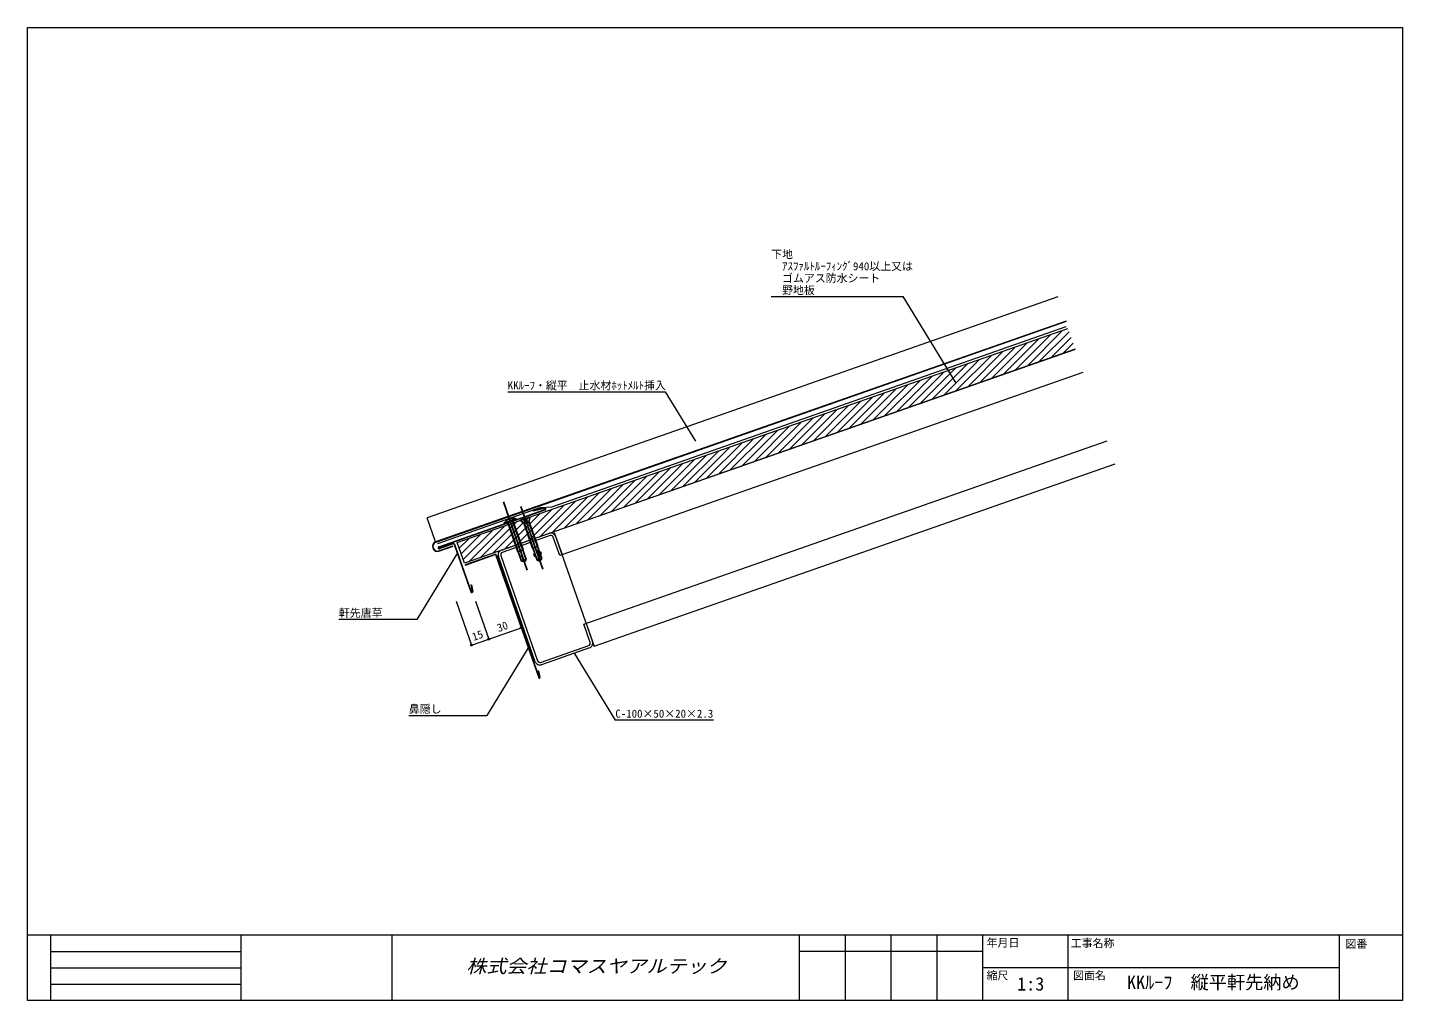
# Model space of a CAD drawing. Units: millimetres, scale not verified. Extents: x -567 to 1804, y -2125 to 401.
# Drawn here: x -567 to 567, y -401 to 401 of the extents above; entities that cross this region are included whole.
import ezdxf
from ezdxf.enums import TextEntityAlignment as Align

# ---------------------------------------------------------------- set-up
doc = ezdxf.new("R2010")
doc.units = ezdxf.units.MM
doc.header["$LTSCALE"] = 3
doc.header["$PDMODE"] = 32
doc.header["$PDSIZE"] = 1.5
for name, color, linetype, lineweight in [('0-0_0', 7, 'Continuous', 18), ('0-1_LAYER001', 1, 'Continuous', 18), ('0-3_LAYER004', 7, 'Continuous', 18), ('0-5_LAYER007', 4, 'Continuous', 18), ('0-6_LAYER008', 4, 'Continuous', 18), ('0-7_LAYER009', 3, 'Continuous', 18)]:
    doc.layers.add(name, color=color, linetype=linetype, lineweight=lineweight)
doc.layers.add('0-2_LAYER002', color=7, linetype='Continuous')
doc.layers.add('0-4_LAYER005', color=7, linetype='Continuous')
doc.styles.add('HG丸ｺﾞｼｯｸM-PRO', font='')
doc.styles.add('ＭＳ ゴシック', font='')
doc.styles.get('HG丸ｺﾞｼｯｸM-PRO').set_extended_font_data('HG丸ｺﾞｼｯｸM-PRO')
doc.styles.get('ＭＳ ゴシック').set_extended_font_data('MS Gothic')

# ---------------------------------------------------------------- blocks, each defined once
blk = doc.blocks.new('GROUP_2')
at = {"layer": '0-4_LAYER005'}
for p, q in [((-154.793, -46.348), (-174.48, 9.9)), ((-174.196, -7.56), (-163.813, -3.926)), ((-174.196, -7.56), (-173.669, -8.011)), ((-173.669, -8.011), (-163.943, -4.607)), ((-162.553, -31.138), (-170.977, -7.069)), ((-159.549, -38.814), (-170.694, -6.97)), ((-169.938, -4.061), (-169.685, -4.786)), ((-169.685, -4.786), (-169.07, -4.571)), ((-169.323, -3.846), (-169.07, -4.571)), ((-155.743, -37.578), (-166.919, -5.649)), ((-158.211, -29.618), (-166.635, -5.55)), ((-163.813, -3.926), (-163.943, -4.607)), ((-162.553, -31.138), (-158.211, -29.618)), ((-160.322, -35.09), (-160.485, -36.14)), ((-157.244, -39.344), (-157.832, -38.477))]:
    blk.add_line(p, q, dxfattribs=at)
blk.add_lwpolyline([(-159.549, -38.814), (-157.244, -39.344), (-155.743, -37.578)], dxfattribs=at)
for centre, radius, start, end in [((-165.433, -15.948), 12.13, 128.56453, 136.25334), ((-167.477, -10.339), 6.743, 75.1394, 144.91167), ((-165.433, -15.948), 12.13, 82.32676, 91.48654), ((-159.471, -35.278), 0.871, 13.16163, 167.57326), ((-150.141, -34.894), 8.484, 181.25186, 204.97744), ((-156.265, -39.241), 1.744, 72.60427, 153.98851)]:
    blk.add_arc(centre, radius, start, end, dxfattribs=at)
blk = doc.blocks.new('GROUP_3')
at = {"layer": '0-4_LAYER005'}
for p, q in [((-142.046, -45.419), (-160.106, 6.181)), ((-160.363, -5.192), (-152.812, -2.549)), ((-160.198, -5.664), (-160.363, -5.192)), ((-160.198, -5.664), (-157.22, -8.118)), ((-157.846, -4.311), (-155.962, -7.678)), ((-153.161, -6.698), (-157.503, -8.217)), ((-150.5, -28.227), (-157.503, -8.217)), ((-146.728, -38.096), (-157.22, -8.118)), ((-155.329, -3.43), (-154.703, -7.237)), ((-153.445, -6.797), (-152.647, -3.021)), ((-142.952, -36.774), (-153.445, -6.797)), ((-146.158, -26.707), (-153.161, -6.698)), ((-152.647, -3.021), (-152.812, -2.549)), ((-146.158, -26.707), (-150.5, -28.227)), ((-144.844, -35.734), (-146.501, -29.602)), ((-146.728, -38.096), (-144.365, -38.794)), ((-142.952, -36.774), (-144.365, -38.794))]:
    blk.add_line(p, q, dxfattribs=at)
for points in [[(-148.565, -32.847), (-149.35, -33.122), (-148.712, -34.947), (-147.926, -34.672)], [(-144.789, -31.526), (-144.004, -31.251), (-143.366, -33.075), (-144.151, -33.35)]]:
    blk.add_lwpolyline(points, dxfattribs=at)
for centre, radius, start, end in [((-158.362, -6.74), 2.128, 68.95838, 149.62171), ((-155.992, -5.571), 1.802, 65.54816, 153.03193), ((-153.419, -4.986), 2.111, 68.55755, 150.02254), ((-165.42, -45.441), 24.674, 31.99767, 39.93432), ((-144.83, -39.064), 2.131, 81.44648, 152.95135), ((-152.87, -38.559), 8.508, 358.42116, 19.39149)]:
    blk.add_arc(centre, radius, start, end, dxfattribs=at)
blk = doc.blocks.new('GROUP_6')
at = {"layer": '0-6_LAYER008', "color": 7}
blk.add_lwpolyline([(-102.946, -105.877), (-108.231, -90.775), (-106.344, -90.115), (-101.058, -105.216)], dxfattribs=at)
blk = doc.blocks.new('GROUP_7')
at = {"layer": '0-6_LAYER008', "color": 7}
blk.add_lwpolyline([(-131.45, -18.381), (-126.165, -33.483), (-128.052, -34.144)], dxfattribs=at)

msp = doc.modelspace()

# ---------------------------------------------------------------- linework, layer by layer
at = {"layer": '0-0_0', "color": 1}
for p, q in [((282.662, 178.848), (-237.421, -3.181)), ((289.732, 158.65), (-230.352, -23.379)), ((-230.484, -23.002), (-237.421, -3.181)), ((-227.853, -30.361), (-216.142, -26.262))]:
    msp.add_line(p, q, dxfattribs=at)
at = {"layer": '0-0_0', "color": 4}
for p, q in [((46.305, 179.135), (155.294, 179.135)), ((199.031, 107.871), (155.294, 179.135)), ((-170.984, 100.68), (-40.998, 100.68)), ((-40.998, 100.68), (-16, 59.95)), ((-197.526, -71.762), (-186.574, -103.052)), ((-186.574, -103.052), (-158.258, -93.142)), ((-154.028, -110.323), (-188.187, -165.981)), ((-116.017, -114.75), (-82.223, -169.813)), ((-252.477, -165.981), (-188.187, -165.981)), ((-1.223, -169.813), (-82.223, -169.813))]:
    msp.add_line(p, q, dxfattribs=at)
at = {"layer": '0-0_0', "color": 3}
for p, q in [((-227.606, -27.292), (-140.145, 3.319)), ((-216.027, -24.328), (-227.383, -28.303)), ((-215.13, -25.074), (-201.428, -64.224)), ((-181.591, -33.388), (-206.163, -41.988)), ((-180.317, -34.001), (-144.984, -134.952)), ((-206.163, -41.988), (-206.031, -42.366)), ((-201.285, -58.318), (-200.903, -58.244)), ((-200.903, -58.244), (-199.833, -63.754)), ((-145.989, -129.387), (-145.597, -129.311)), ((-145.989, -129.387), (-144.919, -134.897))]:
    msp.add_line(p, q, dxfattribs=at)
at = {"layer": '0-0_0'}
msp.add_line((-391.077, -346.95), (-391.077, -400.95), dxfattribs=at)
at = {"layer": '0-0_0', "color": 3}
msp.add_lwpolyline([(-140.673, 4.993), (-150.083, 2.603), (-149.991, 2.239)], dxfattribs=at)
at = {"layer": '0-0_0', "color": 4}
for points in [[(-212.268, -32.041), (-245.892, -86.827), (-310.181, -86.827)], [(-213.418, -71.762), (-200.732, -108.007), (-186.574, -103.052)]]:
    msp.add_lwpolyline(points, dxfattribs=at)
at = {"layer": '0-0_0', "color": 3}
for centre, radius, start, end in [((-140.391, 4.164), 0.881, 283.88049, 112.14705), ((-227.529, -27.818), 0.524, 102.92273, 286.8577), ((-215.696, -25.272), 1, 19.29005, 109.29005), ((-215.696, -25.272), 0.6, 19.29005, 109.29005), ((-181.261, -34.332), 1, 19.29005, 109.29005), ((-200.621, -63.998), 0.838, 192.248, 22.76964), ((-144.952, -134.924), 0.0424, 220.41402, 40.41402)]:
    msp.add_arc(centre, radius, start, end, dxfattribs=at)
at = {"layer": '0-0_0', "color": 1}
msp.add_arc((-228.956, -26.818), 3.711, 111.82073, 287.48312, dxfattribs=at)
at = {"layer": '0-0_0', "color": 4}
for p in [(-159.847, -93.698), (-200.732, -108.007), (-186.574, -103.052)]:
    msp.add_point(p, dxfattribs=at)
at = {"layer": '0-1_LAYER001'}
for p, q in [((289.6, 159.027), (-230.484, -23.002)), ((-227.721, -30.739), (-216.01, -26.64))]:
    msp.add_line(p, q, dxfattribs=at)
at = {"layer": '0-1_LAYER001', "color": 7}
msp.add_line((-132.589, -15.129), (-99.646, -109.25), dxfattribs=at)
at = {"layer": '0-1_LAYER001'}
msp.add_arc((-228.956, -26.818), 4.111, 111.82073, 287.48312, dxfattribs=at)
at = {"layer": '0-3_LAYER004'}
for p, q in [((-567, -346.95), (567, -346.95)), ((-548.1, -346.95), (-548.1, -400.95)), ((-266.54, -346.95), (-266.54, -400.95)), ((69.525, -346.95), (69.525, -400.95)), ((107.325, -346.95), (107.325, -400.95)), ((145.125, -346.95), (145.125, -400.95)), ((182.925, -346.95), (182.925, -400.95)), ((220.725, -346.95), (220.725, -400.95)), ((290.925, -346.95), (290.925, -400.95)), ((514.857, -346.95), (514.857, -400.95)), ((-548.1, -360.45), (-391.077, -360.45)), ((220.725, -360.45), (69.525, -360.45)), ((-548.1, -373.95), (-391.077, -373.95)), ((514.857, -373.95), (220.725, -373.95)), ((-548.1, -387.45), (-391.077, -387.45))]:
    msp.add_line(p, q, dxfattribs=at)
msp.add_lwpolyline([(-567, 400.95), (567, 400.95), (567, -400.95), (-567, -400.95)], close=True, dxfattribs=at)
at = {"layer": '0-5_LAYER007'}
for p, q in [((-134.589, 5.948), (289.6, 154.414)), ((247.571, 118.514), (276.911, 147.854)), ((257.362, 121.941), (286.702, 151.28)), ((267.153, 125.368), (292.013, 150.228)), ((218.199, 108.234), (247.539, 137.573)), ((227.99, 111.661), (257.329, 141)), ((237.781, 115.087), (267.12, 144.427)), ((276.943, 128.794), (293.663, 145.514)), ((286.734, 132.221), (295.313, 140.8)), ((296.525, 135.648), (296.963, 136.086)), ((188.827, 97.954), (218.167, 127.293)), ((198.618, 101.38), (227.957, 130.72)), ((208.409, 104.807), (237.748, 134.147)), ((149.664, 84.247), (179.004, 113.586)), ((159.455, 87.673), (188.794, 117.013)), ((169.246, 91.1), (198.585, 120.44)), ((179.036, 94.527), (208.376, 123.866)), ((120.292, 73.966), (149.632, 103.306)), ((130.083, 77.393), (159.422, 106.733)), ((139.874, 80.82), (169.213, 110.159)), ((90.92, 63.686), (120.259, 93.026)), ((100.711, 67.113), (130.05, 96.452)), ((110.501, 70.54), (139.841, 99.879)), ((61.548, 53.406), (90.887, 82.745)), ((71.339, 56.833), (100.678, 86.172)), ((81.129, 60.259), (110.469, 89.599)), ((22.385, 39.699), (51.725, 69.038)), ((32.176, 43.126), (61.515, 72.465)), ((41.966, 46.552), (71.306, 75.892)), ((51.757, 49.979), (81.097, 79.319)), ((-6.987, 29.419), (22.352, 58.758)), ((2.804, 32.846), (32.143, 62.185)), ((12.594, 36.272), (41.934, 65.612)), ((-36.359, 19.139), (-7.02, 48.478)), ((-26.569, 22.565), (2.771, 51.905)), ((-16.778, 25.992), (12.562, 55.331)), ((-75.522, 5.432), (-46.183, 34.771)), ((-65.731, 8.858), (-36.392, 38.198)), ((-55.941, 12.285), (-26.601, 41.624)), ((-46.15, 15.712), (-16.81, 45.051)), ((-104.894, -4.849), (-75.555, 24.491)), ((-95.103, -1.422), (-65.764, 27.917)), ((-85.313, 2.005), (-55.973, 31.344)), ((-134.266, -15.129), (-104.927, 14.211)), ((-124.476, -11.702), (-95.136, 17.637)), ((-114.685, -8.275), (-85.345, 21.064)), ((-143.72, 5.242), (-228.869, -24.56)), ((-173.429, -28.836), (-144.09, 0.504)), ((-163.638, -25.409), (-134.299, 3.93)), ((-153.848, -21.982), (-124.508, 7.357)), ((-144.057, -18.556), (-114.718, 10.784)), ((-143.72, 5.451), (-134.589, 5.948)), ((-202.801, -39.116), (-173.462, -9.777)), ((-193.011, -35.689), (-163.671, -6.35)), ((-183.22, -32.263), (-153.88, -2.923)), ((-210.986, -28.209), (-202.834, -20.057)), ((-209.336, -32.923), (-193.043, -16.63)), ((-207.686, -37.637), (-183.253, -13.203)), ((-212.636, -23.495), (-212.625, -23.484))]:
    msp.add_line(p, q, dxfattribs=at)
msp.add_lwpolyline([(297.051, 135.832), (-206.692, -40.478), (-212.638, -23.488), (291.105, 152.822)], dxfattribs=at)
at = {"layer": '0-6_LAYER008', "color": 7}
for p, q in [((-136.547, -15.927), (296.525, 135.648)), ((-126.165, -33.483), (303.659, 116.955)), ((-108.231, -90.775), (323.48, 60.324)), ((-99.646, -108.96), (330.087, 41.446)), ((-176.189, -29.802), (-136.547, -15.927)), ((-135.886, -17.815), (-175.528, -31.69)), ((-128.052, -34.144), (-133.338, -19.042)), ((-148.251, -121.734), (-178.643, -34.899)), ((-176.755, -34.238), (-146.363, -121.073)), ((-143.815, -122.3), (-104.173, -108.425)), ((-103.512, -110.313), (-143.154, -124.188))]:
    msp.add_line(p, q, dxfattribs=at)
for centre, radius, start, end in [((-135.226, -19.703), 4, 19.29, 109.29009), ((-135.226, -19.703), 2, 19.29, 109.29009), ((-174.868, -33.577), 4, 109.29, 199.29009), ((-174.868, -33.577), 2, 109.29, 199.29009), ((-104.833, -106.538), 2, 289.28991, 19.29005), ((-104.833, -106.538), 4, 289.29, 19.29005), ((-144.476, -120.412), 4, 199.29, 289.29009), ((-144.476, -120.412), 2, 199.28991, 289.29019)]:
    msp.add_arc(centre, radius, start, end, dxfattribs=at)
at = {"layer": '0-7_LAYER009'}
for p, q in [((-227.732, -26.933), (-140.271, 3.678)), ((-140.58, 4.629), (-149.991, 2.239)), ((-215.895, -24.706), (-227.266, -28.686)), ((-214.753, -24.942), (-201.05, -64.092)), ((-181.459, -33.765), (-206.031, -42.366)), ((-180.694, -34.133), (-145.362, -135.084)), ((-201.285, -58.318), (-200.215, -63.828)), ((-145.597, -129.311), (-144.527, -134.821))]:
    msp.add_line(p, q, dxfattribs=at)
for centre, radius, start, end in [((-140.391, 4.164), 0.501, 283.88049, 112.14705), ((-227.529, -27.818), 0.907, 102.92273, 286.8577), ((-181.261, -34.332), 0.6, 19.29005, 109.29005), ((-200.621, -63.998), 0.44, 192.248, 22.76964), ((-144.932, -134.991), 0.44, 192.248, 22.76964)]:
    msp.add_arc(centre, radius, start, end, dxfattribs=at)

# ---------------------------------------------------------------- block references
at = {"layer": '0-0_0'}
for name in ['GROUP_2', 'GROUP_3', 'GROUP_7', 'GROUP_6']:
    msp.add_blockref(name, (0, 0), dxfattribs=at)

# ---------------------------------------------------------------- texts
at = {"layer": '0-0_0', "style": 'ＭＳ ゴシック'}
for s, p in [('30', (-177.817, -99.263)), ('15', (-198.333, -106.504))]:
    msp.add_text(s, height=6.598, rotation=19.29, dxfattribs=at).set_placement(p, align=Align.BOTTOM_LEFT)
at = {"layer": '0-0_0', "color": 3, "style": 'HG丸ｺﾞｼｯｸM-PRO', "oblique": 15, "width": 1.1}
msp.add_text('株式会社コマスヤアルテック', height=11, dxfattribs=at).set_placement((-205.007, -381.45), align=Align.BOTTOM_LEFT)
at = {"layer": '0-2_LAYER002', "style": 'ＭＳ ゴシック'}
for s, p in [('下地', (46.305, 208.789)), ('\u3000ｱｽﾌｧﾙﾄﾙｰﾌｨﾝｸﾞ940以上又は', (46.305, 198.904)), ('\u3000ゴムアス防水シート', (46.305, 189.02)), ('\u3000野地板', (46.305, 179.135)), ('㏍ﾙｰﾌ・縦平\u3000止水材ﾎｯﾄﾒﾙﾄ挿入', (-170.984, 100.68)), ('軒先唐草', (-310.181, -86.827)), ('鼻隠し', (-252.477, -165.981)), ('C-100×50×20×2.3', (-82.223, -169.813))]:
    msp.add_text(s, height=6.598, dxfattribs=at).set_placement(p, align=Align.BOTTOM_LEFT)
at = {"layer": '0-3_LAYER004', "style": 'ＭＳ ゴシック'}
for s, height, p in [('年月日', 6.598, (224, -358.65)), ('工事名称', 6.598, (293.4, -359.05)), ('図番', 6.598, (520, -359.55)), ('縮尺', 6.598, (223.9, -385.65)), ('1:3', 11, (249.15, -396.05)), ('図面名', 6.598, (295.3, -385.65)), ('㏍ﾙｰﾌ\u3000縦平軒先納め', 11, (339.717, -394.772))]:
    msp.add_text(s, height=height, dxfattribs=at).set_placement(p, align=Align.BOTTOM_LEFT)

doc.saveas('drawing.dxf')
